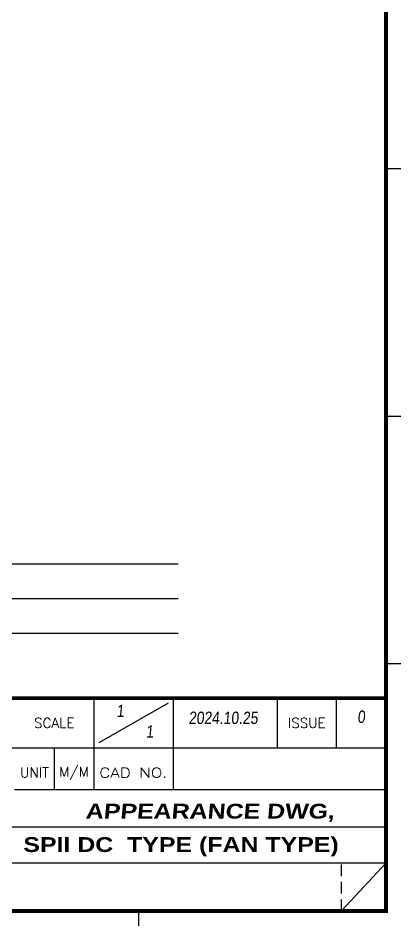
# Model space of a CAD drawing. Extents: x -1638 to -494, y -74 to 314.
# Drawn here: x -572 to -494.8, y -72.9 to 110.5 of the extents above; entities that cross this region are included whole.
import ezdxf
from ezdxf.enums import TextEntityAlignment as Align

# ---------------------------------------------------------------- set-up
doc = ezdxf.new("R2010")
doc.units = 0
doc.linetypes.add('HIDDEN', pattern=[3.525, 2.35, -1.175])
doc.layers.get('0').update_dxf_attribs({"linetype": 'CONTINUOUS'})
doc.styles.add('N', font='arialbd.ttf')
doc.styles.add('OMI-1', font='arial.ttf', dxfattribs={"oblique": 1, "height": 3})
doc.styles.add('SIM', font='simplex')

msp = doc.modelspace()

# ---------------------------------------------------------------- linework, layer by layer
for p, q in [((-497.75, 80.08), (-494.75, 80.08)), ((-497.75, 30.08), (-494.75, 30.08)), ((-664.79, 0.24), (-539.72, 0.24)), ((-664.79, -6.76), (-539.72, -6.76)), ((-664.79, -13.76), (-539.72, -13.76)), ((-497.75, -19.92), (-494.75, -19.92)), ((-556.75, -26.92), (-556.75, -45.36)), ((-540.75, -26.92), (-540.75, -45.36)), ((-519.75, -26.92), (-519.75, -36.92)), ((-507.75, -36.92), (-507.75, -26.92)), ((-541.75, -27.92), (-555.75, -35.92)), ((-664.75, -36.92), (-497.75, -36.92)), ((-564.75, -36.92), (-564.75, -45.36)), ((-572.75, -45.36), (-497.75, -45.36)), ((-592.75, -52.92), (-497.75, -52.92)), ((-672.75, -60.2), (-497.75, -60.2)), ((-506.75, -69.92), (-497.75, -60.2)), ((-547.75, -69.92), (-547.75, -72.92))]:
    msp.add_line(p, q)
at = {"linetype": 'HIDDEN'}
msp.add_line((-506.75, -69.92), (-506.75, -60.2), dxfattribs=at)
at = {"const_width": 0.8}
msp.add_lwpolyline([(-497.75, 310.08), (-1047.75, 310.08), (-1047.75, -69.92), (-497.75, -69.92)], close=True, dxfattribs=at)
msp.add_lwpolyline([(-497.75, -26.92), (-672.75, -26.92), (-672.75, -69.92)], dxfattribs=at)

# ---------------------------------------------------------------- texts
at = {"oblique": 5}
for s, height, style, width, p in [('1', 2.5, 'OMI-1', 0.8, (-552.2, -30.74)), ('1', 2.5, 'OMI-1', 0.8, (-546.25, -34.91)), ('APPEARANCE DWG,', 3, 'N', 1.2, (-558.47, -51.25))]:
    msp.add_text(s, height=height, dxfattribs=dict(at, style=style, width=width)).set_placement(p)
at = {"style": 'SIM'}
for s, p in [('SCALE', (-564.75, -31.92)), ('ISSUE', (-513.75, -31.92)), ('UNIT', (-568.75, -41.92)), ('M/M', (-560.75, -41.92))]:
    msp.add_text(s, height=2, dxfattribs=at).set_placement(p, align=Align.MIDDLE)
at = {"style": 'OMI-1', "oblique": 5, "width": 0.8}
for s, p in [('2024.10.25', (-530.62, -32.14)), ('0', (-502.75, -31.92))]:
    msp.add_text(s, height=2.5, dxfattribs=at).set_placement(p, align=Align.CENTER)
at = {"style": 'SIM', "width": 1.123032}
msp.add_text('CAD NO.', height=2, dxfattribs=at).set_placement((-555.66, -42.98), (-541.86, -42.98), align=Align.FIT)
at = {"style": 'N', "width": 1.2}
msp.add_text('SPII DC  TYPE (FAN TYPE)', height=3, dxfattribs=at).set_placement((-571, -58))

doc.saveas('drawing.dxf')
